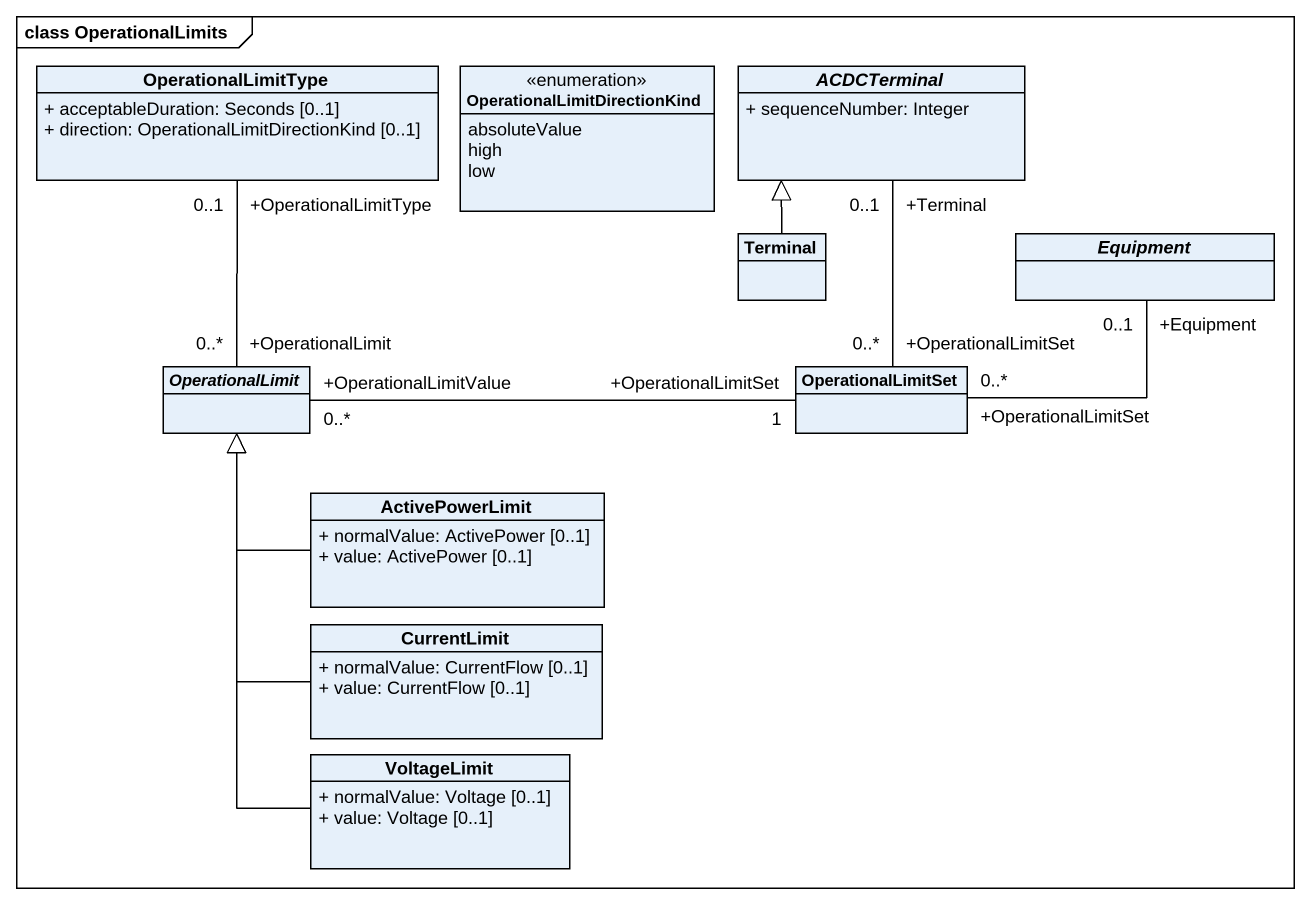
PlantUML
@startuml
mainframe class OperationalLimits
hide circle
hide empty members
skinparam classAttributeIconSize 0
class OperationalLimitType {
  + acceptableDuration: Seconds [0..1]
  + direction: OperationalLimitDirectionKind [0..1]
}
enum "OperationalLimitDirectionKind" as OperationalLimitDirectionKin {
  absoluteValue
  high
  low
}
abstract class ACDCTerminal {
  + sequenceNumber: Integer
}
class Terminal
abstract class Equipment
abstract class OperationalLimit
class OperationalLimitSet
class ActivePowerLimit {
  + normalValue: ActivePower [0..1]
  + value: ActivePower [0..1]
}
class CurrentLimit {
  + normalValue: CurrentFlow [0..1]
  + value: CurrentFlow [0..1]
}
class VoltageLimit {
  + normalValue: Voltage [0..1]
  + value: Voltage [0..1]
}
Terminal -up-|> ACDCTerminal
OperationalLimit "+OperationalLimit\n0..*" -up- "+OperationalLimitType\n0..1" OperationalLimitType
OperationalLimit "+OperationalLimitValue\n0..*" -right- "+OperationalLimitSet\n1" OperationalLimitSet
OperationalLimitSet "+OperationalLimitSet\n0..*" -up- "+Terminal\n0..1" ACDCTerminal
OperationalLimitSet "+OperationalLimitSet\n0..*" -right- "+Equipment\n0..1" Equipment
ActivePowerLimit -up-|> OperationalLimit
CurrentLimit -up-|> OperationalLimit
VoltageLimit -up-|> OperationalLimit
@enduml
